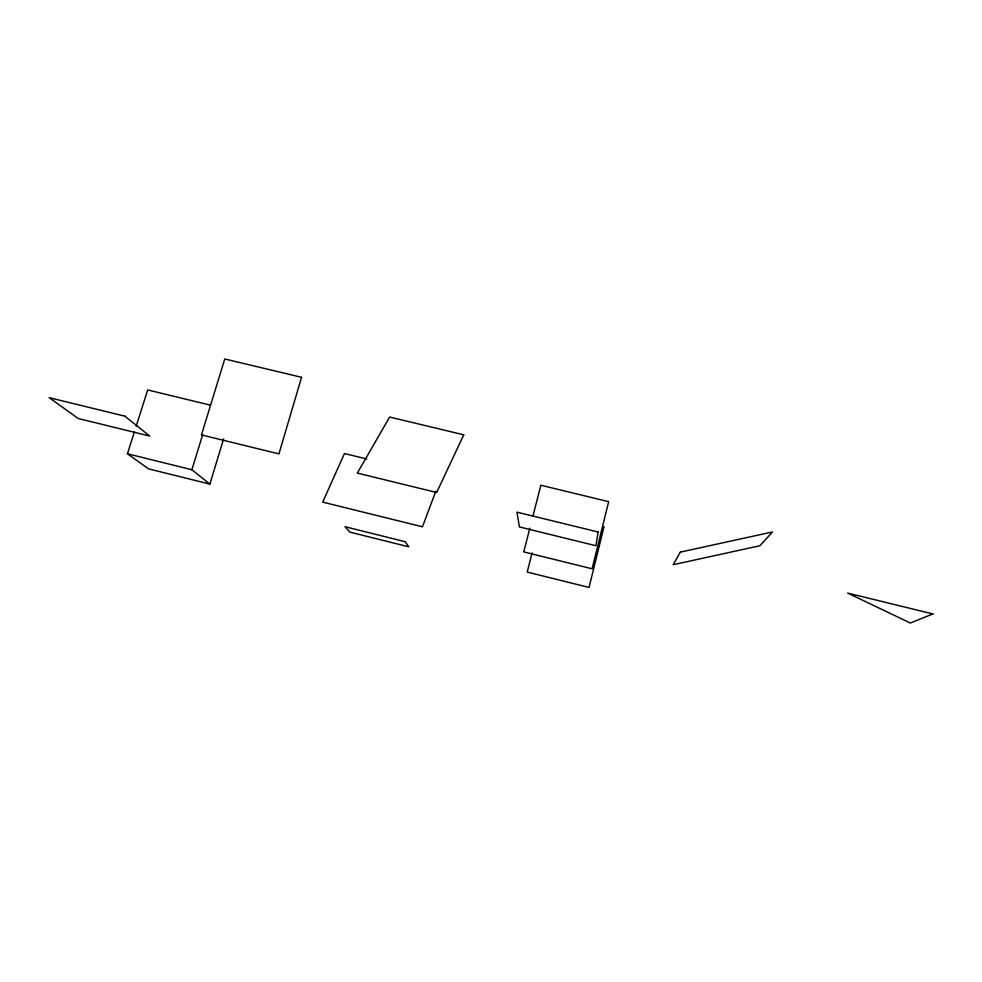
<?xml version="1.0" encoding="UTF-8"?>
<svg xmlns="http://www.w3.org/2000/svg" width="982" height="982" viewBox="0 0 982 982"><rect width="100%" height="100%" fill="white"/><g stroke="black" fill="none" stroke-linecap="round" stroke-linejoin="round"><path stroke-width="1.47" d="M604.065 526.536L589.028 587.457L527.199 572.064L532.109 552.878M529.826 528.181L523.737 551.884L592.097 568.799L608.668 501.667L540.873 485.231L532.87 516.336M134.35 432.019L127.451 453.782L148.491 468.856L209.878 484.101L223.626 438.856M209.878 484.101L191.895 469.74L202.66 434.67M136.191 426.213L147.681 389.94L210.148 405.087M435.775 491.295L422.469 526.806L322.685 502.109L344.461 453.549L366.765 458.975M127.451 453.782L191.895 469.74M598.148 532.011L595.89 545.722L519.466 526.941L516.925 512.138L598.148 532.011M301.56 377.309L278.937 453.893L201.445 434.916L224.768 358.982L301.56 377.309M463.737 434.817L436.671 492.498L357.338 473.078L389.645 417.043L463.737 434.817M680.33 552.13L673.173 564.724L759.896 545.734L772.539 531.937L680.33 552.13M932.9 613.946L910.339 623.018L847.687 593.091L932.9 613.946M124.837 416.172L49.1 397.636L78.192 418.479L149.743 436.069L124.837 416.172M405.185 541.696L344.989 526.708L349.923 532.146L408.757 546.814L405.185 541.696"/></g></svg>
